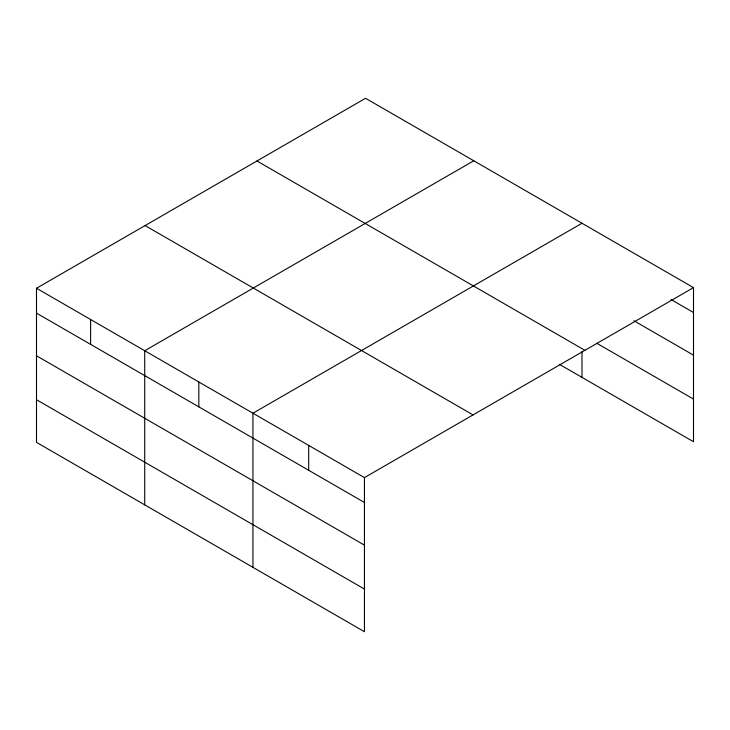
<?xml version="1.0" encoding="UTF-8"?>
<svg xmlns="http://www.w3.org/2000/svg" width="730" height="730" viewBox="0 0 730 730"><rect width="100%" height="100%" fill="white"/><g stroke="black" fill="none" stroke-linecap="round" stroke-linejoin="round"><path stroke-width="1.09" d="M693.5 287.629L365.548 98.285L36.5 288.259L36.5 442.371L364.452 631.715L364.452 477.602L693.5 287.629L693.5 441.741L559.362 364.297M473.77 160.764L144.722 350.738L144.722 504.859M581.992 223.252L252.945 413.226L252.945 567.338M671.007 299.519L693.5 312.504M633.832 320.707L693.5 355.154M596.665 343.191L693.5 399.091M256.96 160.974L584.913 350.318M145.088 225.57L473.04 414.905M36.5 288.259L364.452 477.602M36.5 313.134L364.452 502.477M36.5 355.784L364.452 545.127M36.5 399.721L364.452 589.064M581.992 351.55L581.992 377.364M308.699 445.409L308.699 470.284M198.834 381.982L198.834 406.856M90.611 319.503L90.611 344.377"/></g></svg>
